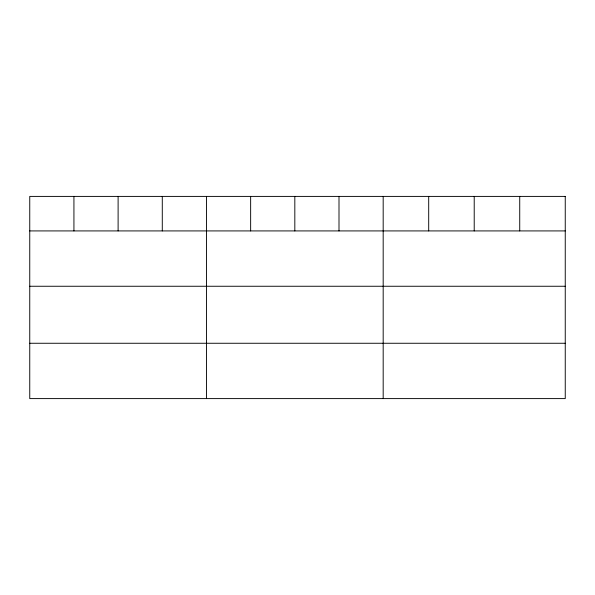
<?xml version="1.0" encoding="UTF-8"?>
<svg xmlns="http://www.w3.org/2000/svg" width="595" height="595" viewBox="0 0 595 595"><rect width="100%" height="100%" fill="white"/><g stroke="black" fill="none" stroke-linecap="round" stroke-linejoin="round"><path stroke-width="0.89" d="M29.75 230.92L565.25 230.92M29.75 286.255L565.25 286.255M29.75 343.263L565.25 343.263M519.732 196.402L519.732 230.92M474.215 196.402L474.215 230.92M428.697 196.402L428.697 230.92M383.18 196.402L383.18 398.598M339.001 196.402L339.001 230.92M294.822 196.402L294.822 230.92M250.644 196.402L250.644 230.92M206.465 196.402L206.465 398.598M162.286 196.402L162.286 230.92M118.108 196.402L118.108 230.92M73.929 196.402L73.929 230.92M565.25 196.402L29.75 196.402L29.75 398.598L565.25 398.598L565.25 196.402"/></g></svg>
